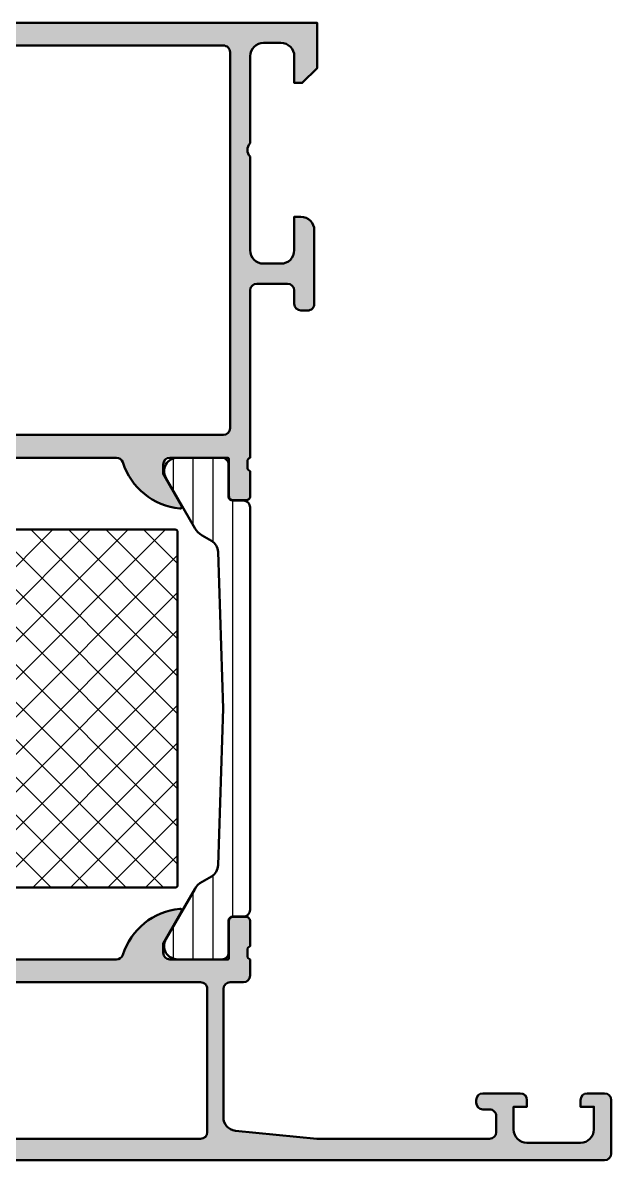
# Model space of a CAD drawing. Extents: x -30 to 58, y 0 to 85.
# Drawn here: x 14 to 58, y 0 to 85 of the extents above; entities that cross this region are included whole.
import ezdxf

# ---------------------------------------------------------------- set-up
doc = ezdxf.new("R2010")
doc.units = 0
for name, color, linetype, lineweight in [('0S-Alu contour', 7, 'Continuous', 50), ('0S-Alu hatch', 252, 'Continuous', 25), ('0S-Plastic contour', 254, 'Continuous', 50), ('0S-Plastic hatch', 253, 'Continuous', 25), ('0S-PT contour', 91, 'Continuous', 50), ('0S-PT hatch', 103, 'Continuous', 25)]:
    doc.layers.add(name, color=color, linetype=linetype, lineweight=lineweight)

# ---------------------------------------------------------------- blocks, each defined once
blk = doc.blocks.new('391350__AEB39050_976F_42F0_87FE_E9C13E730285_')
at = {"layer": '0S-Alu hatch'}
h = blk.add_hatch(color=256, dxfattribs=at)
edge = h.paths.add_edge_path()
edge.add_line((-30, 83.49999999999999), (-30, 80.5))
edge.add_line((-30, 80.5), (-28, 80.5))
edge.add_arc((-28.0000945204032, 81.0000945204032), 0.500094529335613, 270.0108291930736, 359.9891708069433)
edge.add_line((-27.5, 81.00000000000013), (-27.5, 81.5))
edge.add_line((-27.5, 81.5), (-28.5, 81.5))
edge.add_line((-28.5, 81.5), (-28.5, 82.5))
edge.add_ellipse((-27.50009450358978, 82.50009450358978), major_axis=(-0.9999055008761111, 0), ratio=1, start_angle=-90.00541516857959, end_angle=0.005415168572710627, ccw=False)
edge.add_line((-27.5, 83.49999999999999), (-23.5, 83.49999999999999))
edge.add_ellipse((-23.49988138399752, 82.50011861600247), major_axis=(-0.9998813910332309, 0), ratio=1, start_angle=179.9932029974838, end_angle=270.0067970025261, ccw=False)
edge.add_line((-22.5, 82.50000000000017), (-22.5, 81.5))
edge.add_line((-22.5, 81.5), (-23.5, 81.5))
edge.add_line((-23.5, 81.5), (-23.5, 81))
edge.add_arc((-22.9998852815288, 81.0001147184712), 0.5001147316285043, 180.0131427528586, 269.9868572472002)
edge.add_line((-23, 80.5), (-20.19998168945313, 80.5))
edge.add_arc((-20.19998168945313, 81), 0.5, 270, 450)
edge.add_line((-20.19998168945313, 81.5), (-20.5, 81.5))
edge.add_ellipse((-20.49988528152882, 82.00011471847117), major_axis=(-0.5001147316284899, 0), ratio=1, start_angle=0.013142752803219082, end_angle=89.9868572472015, ccw=False)
edge.add_line((-21, 81.99999999999997), (-21, 82.5))
edge.add_ellipse((-20.50015538079096, 82.50015538079094), major_axis=(-0.4998446433597338, 0), ratio=1, start_angle=-90.01781086143689, end_angle=0.01781086143569155, ccw=False)
edge.add_line((-20.5, 83), (-9.200042724609375, 83))
edge.add_ellipse((-9.199813218260537, 82.50022950634884), major_axis=(-0.4997705463485197, 0), ratio=1, start_angle=179.9736884341791, end_angle=270.0263115658138, ccw=False)
edge.add_line((-8.700042724609375, 82.49999999999991), (-8.700042724609375, 82))
edge.add_ellipse((-9.200063045444452, 82.00002032083508), major_axis=(-0.5000203212479964, 0), ratio=1, start_angle=90.00232850153668, end_angle=179.9976714983276, ccw=False)
edge.add_line((-9.200042724609375, 81.5), (-9.50006103515625, 81.5))
edge.add_arc((-9.50015544145019, 81.00015542620068), 0.4998445827146277, 89.9891784718262, 180.0178160688097)
edge.add_line((-10, 80.99999999999999), (-10, 76.49998474121094))
edge.add_arc((-9.500014158086302, 76.49997821236134), 0.4999858419563255, 179.9992518277727, 270.0016224431236)
edge.add_line((-9.5, 75.99999237060547), (-8.700042724609375, 75.99999237060547))
edge.add_arc((-8.70005922034916, 76.50000886665518), 0.5000164963218107, 270.0018902101767, 359.9972355189024)
edge.add_line((-8.200042724609366, 76.49998474121062), (-8.200042724609375, 78.5))
edge.add_ellipse((-7.700177706371722, 78.50013498176234), major_axis=(-0.499865036462648, 0), ratio=1, start_angle=-90.01547194707291, end_angle=0.015471947058188107, ccw=False)
edge.add_line((-7.700042724609375, 79), (-7.20001220703125, 79))
edge.add_arc((-7.200032527866312, 79.50002032083506), 0.5000203212479823, 270.002328501535, 359.9976714983276)
edge.add_line((-6.70001220703125, 79.4999999999988), (-6.70001220703125, 82.5))
edge.add_ellipse((-6.200147188793583, 82.50013498176233), major_axis=(-0.4998650364626622, 0), ratio=1, start_angle=-90.01547194706961, end_angle=0.015471947081721282, ccw=False)
edge.add_line((-6.200012207031264, 83), (-4.499996185302734, 83))
edge.add_ellipse((-4.499899843708083, 81.50009634159466), major_axis=(-1.499903661499443, 0), ratio=1, start_angle=179.9963197858452, end_angle=270.0036802142101, ccw=False)
edge.add_line((-2.999996185302734, 81.50000000000146), (-2.999996185302734, 55.49999237060546))
edge.add_ellipse((-3.50002286533305, 55.50001905063578), major_axis=(-0.5000266807421023, 0), ratio=1, start_angle=90.00305714313657, end_angle=179.9969428567592, ccw=False)
edge.add_line((-3.499996185302734, 54.99999237060547), (-7.700042724609375, 54.99999237060547))
edge.add_ellipse((-7.700000725123433, 55.50003437009142), major_axis=(-0.500042001249753, 0), ratio=1, start_angle=0.004812382311115471, end_angle=89.9951876176741, ccw=False)
edge.add_line((-8.200042724609375, 55.49999237060561), (-8.200042724609375, 57.49999237060547))
edge.add_arc((-8.700022196941802, 57.50001289827305), 0.4999794727538295, 359.9976476058527, 450.0023523940073)
edge.add_line((-8.700042724609375, 57.99999237060547), (-9.5, 57.99999237060546))
edge.add_arc((-9.500010320110533, 57.50000269071601), 0.4999896799959666, 89.99881737803526, 180.0011826222798)
edge.add_line((-9.999999999999991, 57.49999237060541), (-10, 53.70000457763672))
edge.add_arc((-9.500010320110547, 53.69999425752617), 0.4999896799959595, 179.9988173777201, 270.0011826219663)
edge.add_line((-9.5, 53.20000457763672), (-2.500171662191867, 53.20000457763672))
edge.add_ellipse((-2.500158778562219, 52.6999640548281), major_axis=(-0.5000405229745855, 0), ratio=1, start_angle=179.9993980356912, end_angle=270.0014762355646, ccw=False)
edge.add_line((-2.000118255615227, 52.69995880127277), (-2.000118255615234, 52.4999542236328))
edge.add_ellipse((-2.078954702158283, 52.2324336316397), major_axis=(-0.2788950563274294, 0), ratio=1, start_angle=178.8354106259004, end_angle=253.5801235805062, ccw=False)
edge.add_line((-1.800117255615241, 52.22676522364131), (-1.800117255615219, 51.77317122364133))
edge.add_ellipse((-2.078985351258419, 51.76751056416428), major_axis=(-0.2789255417371814, 0), ratio=1, start_angle=106.4245945553564, end_angle=181.162870072885, ccw=False)
edge.add_line((-2.000118255615234, 51.4999672236413), (-2.000118255615234, 49.61995622363282))
edge.add_arc((-1.700118255615208, 49.61995622363282), 0.3000000000000256, 180, 270.0000000000013)
edge.add_line((-1.700118255615201, 49.3199562236328), (-0.7201439365724412, 49.31995622363281))
edge.add_arc((-0.7201439365724412, 49.61995622363281), 0.3000000000000043, 270, 360)
edge.add_line((-0.4201439365724369, 49.61995622363281), (-0.420143936572444, 52.37995422363281))
edge.add_ellipse((-0.3001439365724468, 52.3799542236328), major_axis=(-0.1199999999999972, 0), ratio=1, start_angle=269.9999999999965, end_angle=360, ccw=False)
edge.add_line((-0.3001439365724394, 52.4999542236328), (3.999881744384772, 52.49995422363281))
edge.add_ellipse((3.999881744384778, 51.99995422363282), major_axis=(-0.4999999999999929, 0), ratio=1, start_angle=180, end_angle=270.0000000000006, ccw=False)
edge.add_line((4.499881744384772, 51.99995422363281), (4.499881744384765, 51.29995422363279))
edge.add_line((4.499881744384765, 51.29995422363279), (3.118386286762401, 48.90713390060525))
edge.add_arc((3.23800152903307, 48.83807400828111), 0.1381197846483035, 150.0000000000017, 275.6225775507981)
edge.add_arc((2.761658503210981, 53.6765630854803), 4.999999999999695, 275.6225775507939, 342.2520008957133)
edge.add_ellipse((7.999893954011442, 51.9999923706052), major_axis=(-0.5000000000002625, 0), ratio=1, start_angle=269.9999999999986, end_angle=342.25200089571257, ccw=False)
edge.add_line((7.999893954011454, 52.49999237060546), (21.00000381469731, 52.49999237060546))
edge.add_ellipse((21.0000038146973, 51.99999237060547), major_axis=(-0.4999999999999929, 0), ratio=1, start_angle=197.7484163560714, end_angle=269.9999999999992, ccw=False)
edge.add_arc((26.23822705587111, 53.67660123245328), 5.000000000000014, 197.74841635607, 264.3774224492062)
edge.add_arc((25.76188403004901, 48.83811215525376), 0.1381197846483031, 264.377422449199, 389.9999999999916)
edge.add_line((25.88149927231968, 48.90717204757789), (24.5000038146973, 51.29999237060546))
edge.add_line((24.5000038146973, 51.29999237060546), (24.5000038146973, 51.99999237060548))
edge.add_ellipse((25.00000381469729, 51.99999237060549), major_axis=(-0.4999999999999894, 0), ratio=1, start_angle=270.0000000000004, end_angle=360, ccw=False)
edge.add_line((25.00000381469729, 52.49999237060547), (29.3000294956545, 52.49999237060547))
edge.add_ellipse((29.3000294956545, 52.37999237060549), major_axis=(-0.1199999999999903, 0), ratio=1, start_angle=180, end_angle=270.0000000000017, ccw=False)
edge.add_line((29.42002949565449, 52.37999237060549), (29.42002949565451, 49.61999437060548))
edge.add_arc((29.72002949565452, 49.61999437060548), 0.3000000000000114, 180, 270.0000000000013)
edge.add_line((29.72002949565452, 49.31999437060547), (30.70000381469727, 49.31999437060547))
edge.add_arc((30.70000381469728, 49.61999437060548), 0.3000000000000114, 269.9999999999986, 360)
edge.add_line((31.00000381469729, 49.61999437060548), (31.00000381469729, 51.50000537061398))
edge.add_ellipse((31.07887091034046, 51.76754871113691), major_axis=(-0.2789255417371463, 0), ratio=1, start_angle=-1.1628700728879835, end_angle=73.57540544464331, ccw=False)
edge.add_line((30.8000028146973, 51.77320937061398), (30.80000281469729, 52.22680337061397))
edge.add_ellipse((31.07884026124037, 52.23247177861238), major_axis=(-0.2788950563274561, 0), ratio=1, start_angle=-73.5801235804999, end_angle=1.164589374103116, ccw=False)
edge.add_line((31.00000381469728, 52.4999923706055), (31.00000381469738, 64.99987199467776))
edge.add_ellipse((31.50009833510046, 64.99996651475324), major_axis=(-0.5000945293354304, 0), ratio=1, start_angle=-89.98917080692883, end_angle=0.010829155564124449, ccw=False)
edge.add_line((31.50000381469728, 65.50006103515625), (33.7999305725098, 65.50006103515625))
edge.add_ellipse((33.79990851353018, 65.00000845632081), major_axis=(-0.5000525793219842, 0), ratio=1, start_angle=180.0060244572297, end_angle=269.9974724929227, ccw=False)
edge.add_line((34.29996109008792, 65.0000610351564), (34.2999305725098, 64.00006103515625))
edge.add_arc((34.79997930828378, 64.00010977093025), 0.5000487381489312, 180.0055841639549, 269.9944158359949)
edge.add_line((34.79993057250981, 63.50006103515627), (35.29993057250978, 63.50006103515625))
edge.add_arc((35.29995363589208, 64.00003797177396), 0.4999769371496646, 269.9973570091549, 360.0026429908802)
edge.add_line((35.7999305725098, 64.00006103515658), (35.79993057250979, 69.5))
edge.add_arc((34.80019734323389, 69.50026675630434), 0.9997332648648605, 359.984711911533, 450.0117909248688)
edge.add_line((34.79999160766607, 70.5), (34.29999160766606, 70.5))
edge.add_line((34.29999160766606, 70.5), (34.29999160766604, 68))
edge.add_ellipse((33.29982933465529, 68.00016227301076), major_axis=(-1.000162286174887, 0), ratio=1, start_angle=90.00929605006661, end_angle=179.9907039499392, ccw=False)
edge.add_line((33.29999160766606, 67), (32.0000038146973, 67))
edge.add_ellipse((32.00016608770807, 68.00016227301077), major_axis=(-1.000162286174901, 0), ratio=1, start_angle=0.009296050060981997, end_angle=89.9907039499339, ccw=False)
edge.add_line((31.0000038146973, 68.0000000000001), (31.0000038146973, 75))
edge.add_ellipse((31.52503769689451, 75.5), major_axis=(-0.7250245357607382, 0), ratio=1, start_angle=-43.60097236989287, end_angle=43.60097236989287, ccw=False)
edge.add_line((31.0000038146973, 76), (31.0000038146973, 82.5))
edge.add_ellipse((31.99988519869482, 82.50011861600247), major_axis=(-0.9998813910332309, 0), ratio=1, start_angle=-90.00679700252658, end_angle=0.006797002516407247, ccw=False)
edge.add_line((32.00000381469731, 83.49999999999999), (33.29999160766607, 83.49999999999999))
edge.add_ellipse((33.30011022366855, 82.5001186160025), major_axis=(-0.9998813910332167, 0), ratio=1, start_angle=179.9932029974838, end_angle=270.0067970025263, ccw=False)
edge.add_line((34.29999160766604, 82.50000000000018), (34.29999160766604, 80.5))
edge.add_line((34.29999160766604, 80.5), (34.90002822875982, 80.5))
edge.add_line((34.90002822875982, 80.5), (36.00000381469731, 81.60009765624999))
edge.add_line((36.00000381469731, 81.60009765624999), (36.00006484985355, 85))
edge.add_line((36.00006484985355, 85), (-28.5, 85))
edge.add_arc((-28.50008419146859, 83.50008419146857), 1.499915810894279, 89.99678394227956, 180.0032160576674)
edge = h.paths.add_edge_path()
edge.add_line((-0.9000205993652272, 83.29995727539062), (29.00003433227542, 83.29995727539062))
edge.add_ellipse((29.00016931403774, 82.80009225715295), major_axis=(-0.4998650364626666, 0), ratio=1, start_angle=179.9845280529183, end_angle=270.01547194706916, ccw=False)
edge.add_line((29.50003433227541, 82.79995727539062), (29.50003433227542, 54.70006561279346))
edge.add_ellipse((28.99998077812789, 54.70011916975257), major_axis=(-0.5000535570155664, 0), ratio=1, start_angle=89.99914283136297, end_angle=179.9938634818548, ccw=False)
edge.add_line((28.99997329711918, 54.20006561279296), (-0.9000205993652272, 54.20006561279296))
edge.add_ellipse((-0.8999058808940318, 54.70018033126416), major_axis=(-0.5001147316285112, 0), ratio=1, start_angle=0.013142752803219082, end_angle=89.98685724720008, ccw=False)
edge.add_line((-1.400020599365234, 54.70006561279297), (-1.400020599365227, 82.79995727539072))
edge.add_ellipse((-0.9001555811275564, 82.80009225715295), major_axis=(-0.4998650364626667, 0), ratio=1, start_angle=-90.01547194707081, end_angle=0.015471947058188107, ccw=False)
at = {"layer": '0S-Alu contour', "color": 7}
for points in [[(34.29999160766604, 82.50000000000018), (34.29999160766604, 80.5), (34.90002822875982, 80.5), (36.00000381469731, 81.60009765624999), (36.00006484985355, 85), (-28.5, 85)], [(-30, 83.49999999999999), (-30, 80.5), (-28, 80.5)], [(-27.5, 83.49999999999999), (-23.5, 83.49999999999999)], [(32.00000381469731, 83.49999999999999), (33.29999160766607, 83.49999999999999)], [(-27.5, 81.00000000000013), (-27.5, 81.5), (-28.5, 81.5), (-28.5, 82.5)], [(-22.5, 82.50000000000017), (-22.5, 81.5), (-23.5, 81.5), (-23.5, 81)], [(-21, 81.99999999999997), (-21, 82.5)], [(-20.5, 83), (-9.200042724609375, 83)], [(-8.700042724609375, 82.49999999999991), (-8.700042724609375, 82)], [(-6.70001220703125, 79.4999999999988), (-6.70001220703125, 82.5)], [(-6.200012207031264, 83), (-4.499996185302734, 83)], [(-1.400020599365234, 54.70006561279297), (-1.400020599365227, 82.79995727539072)], [(-0.9000205993652272, 83.29995727539062), (29.00003433227542, 83.29995727539062)], [(29.50003433227541, 82.79995727539062), (29.50003433227542, 54.70006561279346)], [(31.0000038146973, 76), (31.0000038146973, 82.5)], [(-20.19998168945313, 81.5), (-20.5, 81.5)], [(-10, 80.99999999999999), (-10, 76.49998474121094)], [(-9.200042724609375, 81.5), (-9.50006103515625, 81.5)], [(-2.999996185302734, 81.50000000000146), (-2.999996185302734, 55.49999237060546)], [(-23, 80.5), (-20.19998168945313, 80.5)], [(-8.200042724609366, 76.49998474121062), (-8.200042724609375, 78.5)], [(-7.700042724609375, 79), (-7.20001220703125, 79)], [(-9.5, 75.99999237060547), (-8.700042724609375, 75.99999237060547)], [(31.0000038146973, 68.0000000000001), (31.0000038146973, 75)], [(34.79999160766607, 70.5), (34.29999160766606, 70.5), (34.29999160766604, 68)], [(35.7999305725098, 64.00006103515658), (35.79993057250979, 69.5)], [(33.29999160766606, 67), (32.0000038146973, 67)], [(31.50000381469728, 65.50006103515625), (33.7999305725098, 65.50006103515625)], [(31.00000381469728, 52.4999923706055), (31.00000381469738, 64.99987199467776)], [(34.29996109008792, 65.0000610351564), (34.2999305725098, 64.00006103515625)], [(34.79993057250981, 63.50006103515627), (35.29993057250978, 63.50006103515625)], [(-8.700042724609375, 57.99999237060547), (-9.5, 57.99999237060546)], [(-9.999999999999991, 57.49999237060541), (-10, 53.70000457763672)], [(-8.200042724609375, 55.49999237060561), (-8.200042724609375, 57.49999237060547)], [(-3.499996185302734, 54.99999237060547), (-7.700042724609375, 54.99999237060547)], [(28.99997329711918, 54.20006561279296), (-0.9000205993652274, 54.20006561279296)], [(-9.5, 53.20000457763672), (-2.500171662191867, 53.20000457763672)], [(-2.000118255615227, 52.69995880127277), (-2.000118255615234, 52.4999542236328)], [(-1.800117255615241, 52.22676522364131), (-1.800117255615219, 51.77317122364133)], [(-0.4201439365724369, 49.61995622363281), (-0.420143936572444, 52.37995422363281)], [(-0.3001439365724394, 52.4999542236328), (3.999881744384772, 52.49995422363281)], [(4.499881744384772, 51.99995422363281), (4.499881744384765, 51.29995422363279), (3.118386286762401, 48.90713390060525)], [(7.999893954011454, 52.49999237060546), (21.00000381469731, 52.49999237060546)], [(25.88149927231968, 48.90717204757789), (24.5000038146973, 51.29999237060546), (24.5000038146973, 51.99999237060548)], [(25.00000381469729, 52.49999237060547), (29.3000294956545, 52.49999237060547)], [(29.42002949565449, 52.37999237060549), (29.42002949565451, 49.61999437060548)], [(30.8000028146973, 51.77320937061398), (30.80000281469729, 52.22680337061397)], [(-2.000118255615234, 51.4999672236413), (-2.000118255615234, 49.61995622363282)], [(31.00000381469729, 49.61999437060548), (31.00000381469729, 51.50000537061398)], [(-1.700118255615201, 49.3199562236328), (-0.7201439365724412, 49.31995622363281)], [(29.72002949565452, 49.31999437060547), (30.70000381469727, 49.31999437060547)]]:
    blk.add_lwpolyline(points, dxfattribs=at)
for centre, radius, start, end in [((-28.50008419146859, 83.50008419146857), 1.499915810894279, 89.99678394227956, 180.0032160576674), ((-28.0000945204032, 81.0000945204032), 0.500094529335613, 270.0108291930736, 359.9891708069433), ((-22.9998852815288, 81.0001147184712), 0.5001147316285043, 180.0131427528586, 269.9868572472002), ((-20.19998168945313, 81), 0.5, 270, 90), ((-9.50015544145019, 81.00015542620068), 0.4998445827146277, 89.9891784718262, 180.0178160688097), ((-7.200032527866312, 79.50002032083506), 0.5000203212479823, 270.002328501535, 359.9976714983276), ((-9.500014158086302, 76.49997821236134), 0.4999858419563255, 179.9992518277727, 270.0016224431236), ((-8.70005922034916, 76.50000886665518), 0.5000164963218107, 270.0018902101767, 359.9972355189024), ((34.80019734323389, 69.50026675630434), 0.9997332648648605, 359.984711911533, 90.0117909248688), ((34.79997930828378, 64.00010977093025), 0.5000487381489312, 180.0055841639549, 269.9944158359949), ((35.29995363589208, 64.00003797177396), 0.4999769371496646, 269.9973570091549, 0.002642990880182), ((-9.500010320110533, 57.50000269071601), 0.4999896799959666, 89.99881737803526, 180.0011826222798), ((-8.700022196941802, 57.50001289827305), 0.4999794727538295, 359.9976476058527, 90.00235239400735), ((-9.500010320110547, 53.69999425752617), 0.4999896799959595, 179.9988173777201, 270.0011826219663), ((2.761658503210981, 53.6765630854803), 4.999999999999695, 275.6225775507939, 342.2520008957133), ((26.23822705587111, 53.67660123245328), 5.000000000000014, 197.74841635607, 264.3774224492062), ((-1.700118255615208, 49.61995622363282), 0.3000000000000256, 180, 270.0000000000013), ((-0.7201439365724412, 49.61995622363281), 0.3000000000000043, 270, 0), ((29.72002949565452, 49.61999437060548), 0.3000000000000114, 180, 270.0000000000013), ((30.70000381469728, 49.61999437060548), 0.3000000000000114, 269.9999999999986, 0), ((3.23800152903307, 48.83807400828111), 0.1381197846483035, 150.0000000000017, 275.6225775507981), ((25.76188403004901, 48.83811215525376), 0.1381197846483031, 264.377422449199, 29.99999999999166)]:
    blk.add_arc(centre, radius, start, end, dxfattribs=at)
at = {"layer": '0S-Alu contour', "color": 7, "extrusion": (0, 0, -1)}
for centre, radius, start, end in [((27.50009450358978, 82.50009450358978), 0.9999055008761111, 359.9945848314273, 90.00541516857969), ((23.49988138399752, 82.50011861600247), 0.9998813910332311, 89.9932029974739, 180.0067970025163), ((-31.99988519869482, 82.50011861600247), 0.9998813910332311, 359.9932029974836, 90.0067970025267), ((-33.30011022366855, 82.5001186160025), 0.9998813910332168, 89.9932029974737, 180.0067970025163), ((20.50015538079096, 82.50015538079094), 0.4998446433597338, 359.9821891385643, 90.01781086143689), ((9.199813218260537, 82.50022950634884), 0.4997705463485197, 89.97368843418624, 180.026311565821), ((6.200147188793583, 82.50013498176233), 0.4998650364626622, 359.9845280529183, 90.01547194706968), ((4.499899843708083, 81.50009634159466), 1.499903661499443, 89.99631978578991, 180.0036802141548), ((0.9001555811275564, 82.80009225715295), 0.4998650364626667, 359.9845280529418, 90.01547194707081), ((-29.00016931403774, 82.80009225715295), 0.4998650364626667, 89.98452805293083, 180.0154719470817), ((20.49988528152882, 82.00011471847117), 0.5001147316284899, 270.0131427527986, 359.9868572471968), ((9.200063045444452, 82.00002032083508), 0.5000203212479964, 180.0023285016724, 269.9976714984633), ((7.700177706371722, 78.50013498176234), 0.499865036462648, 359.9845280529418, 90.01547194707294), ((-31.52503769689451, 75.5), 0.7250245357607382, 316.3990276301071, 43.60097236989289), ((-32.00016608770807, 68.00016227301077), 1.000162286174901, 270.0092960500661, 359.990703949939), ((-33.29982933465529, 68.00016227301076), 1.000162286174887, 180.0092960500609, 269.9907039499334), ((-31.50009833510046, 64.99996651475324), 0.5000945293354304, 359.9891708444359, 89.98917080692891), ((-33.79990851353018, 65.00000845632081), 0.5000525793219842, 90.00252750707728, 179.9939755427703), ((7.700000725123433, 55.50003437009142), 0.500042001249753, 270.0048123823259, 359.9951876176889), ((3.50002286533305, 55.50001905063578), 0.5000266807421023, 180.0030571432409, 269.9969428568634), ((0.8999058808940318, 54.70018033126416), 0.5001147316285112, 270.0131427527999, 359.9868572471968), ((-28.99998077812789, 54.70011916975257), 0.5000535570155664, 180.0061365181453, 270.000857168637), ((2.500158778562219, 52.6999640548281), 0.5000405229745855, 89.9985237644354, 180.0006019643089), ((2.078954702158283, 52.2324336316397), 0.2788950563274294, 106.4198764194938, 181.1645893740997), ((0.3001439365724468, 52.3799542236328), 0.1199999999999972, 0, 90.00000000000351), ((-3.999881744384778, 51.99995422363282), 0.4999999999999929, 89.99999999999939, 180), ((-7.999893954011442, 51.9999923706052), 0.5000000000002625, 17.74799910428745, 90.00000000000142), ((-21.0000038146973, 51.99999237060547), 0.4999999999999929, 90.00000000000081, 162.2515836439286), ((-25.00000381469729, 51.99999237060549), 0.4999999999999894, 0, 89.99999999999959), ((-29.3000294956545, 52.37999237060549), 0.1199999999999903, 89.99999999999831, 180), ((-31.07884026124037, 52.23247177861238), 0.2788950563274561, 358.8354106258969, 73.58012358049987), ((2.078985351258419, 51.76751056416428), 0.2789255417371815, 178.837129927115, 253.5754054446436), ((-31.07887091034046, 51.76754871113691), 0.2789255417371463, 286.4245945553567, 1.162870072888105)]:
    blk.add_arc(centre, radius, start, end, dxfattribs=at)
blk = doc.blocks.new('345340__F8FBBD0E_CE61_4F8D_8D8F_3A929D854685_')
at = {"layer": '0S-Alu hatch'}
h = blk.add_hatch(color=256, dxfattribs=at)
edge = h.paths.add_edge_path()
edge.add_arc((48.4, 4.299999999999982), 0.5, 180, 270)
edge.add_line((48.4, 3.799999999999982), (48.9, 3.799999999999982))
edge.add_ellipse((48.90000000000001, 3.299999999999988), major_axis=(-0.4999999999999947, 0), ratio=1, start_angle=180, end_angle=270.0000000000008, ccw=False)
edge.add_line((49.40000000000001, 3.299999999999982), (49.39999999999997, 2.099999999999981))
edge.add_ellipse((48.89999999999997, 2.099999999999974), major_axis=(-0.5, 0), ratio=1, start_angle=90, end_angle=180, ccw=False)
edge.add_line((48.89999999999997, 1.599999999999978), (35.9983668848607, 1.599999999999979))
edge.add_line((35.9983668848607, 1.599999999999979), (29.90086726378649, 2.209750724796321))
edge.add_ellipse((30.00036986780804, 3.204788067252857), major_axis=(-1.000000040545016, 0), ratio=1, start_angle=1.5080649291121517e-05, end_angle=84.2894712981921, ccw=False)
edge.add_line((29.00036982726306, 3.204787804045858), (29.00036982726305, 12.79998738861467))
edge.add_ellipse((29.5004196810018, 12.79987268502242), major_axis=(-0.50004986689435, 0), ratio=1, start_angle=270.0131427528005, end_angle=359.9868572472245, ccw=False)
edge.add_line((29.50030497740955, 13.29992253876117), (30.50000000000001, 13.29992253876117))
edge.add_arc((30.50000000000001, 13.79992253876117), 0.5, 270, 360)
edge.add_line((31.00000000000001, 13.79992253876117), (31, 15))
edge.add_ellipse((31.07883644654304, 15.26752059199312), major_axis=(-0.2788950563274341, 0), ratio=1, start_angle=-1.16458937409692, end_angle=73.5801235805094, ccw=False)
edge.add_line((30.79999899999999, 15.27318899999149), (30.799999, 15.72678299999148))
edge.add_ellipse((31.07886709564316, 15.73244365946855), major_axis=(-0.2789255417371436, 0), ratio=1, start_angle=-73.57540544464632, end_angle=1.1628700728883814, ccw=False)
edge.add_line((31, 15.99998699999148), (31, 17.879998))
edge.add_arc((30.69999999999999, 17.879998), 0.3000000000000078, 0, 90)
edge.add_line((30.69999999999999, 18.17999800000001), (29.72002568095721, 18.179998))
edge.add_arc((29.72002568095721, 17.879998), 0.3000000000000007, 90, 180)
edge.add_line((29.42002568095722, 17.879998), (29.42002568095722, 15.11999999999999))
edge.add_ellipse((29.30002568095722, 15.11999999999999), major_axis=(-0.1199999999999903, 0), ratio=1, start_angle=89.99999999999488, end_angle=180, ccw=False)
edge.add_line((29.30002568095721, 15), (25.00000000000002, 15))
edge.add_ellipse((25.00000000000002, 15.5), major_axis=(-0.5000000000000018, 0), ratio=1, start_angle=0, end_angle=89.9999999999996, ccw=False)
edge.add_line((24.50000000000001, 15.5), (24.49999999999999, 16.2))
edge.add_line((24.49999999999999, 16.2), (25.88149545762237, 18.59282032302755))
edge.add_arc((25.76188021535172, 18.6618802153517), 0.1381197846482894, 330.0000000000001, 455.6225775507986)
edge.add_arc((26.23822324117385, 13.82339113815207), 5.000000000000113, 95.62257755079395, 162.2515836439303)
edge.add_ellipse((21.00000000000005, 15.49999999999988), major_axis=(-0.4999999999998832, 0), ratio=1, start_angle=89.99999999999511, end_angle=162.2515836439259, ccw=False)
edge.add_line((21.00000000000001, 15), (7.999999999999992, 15))
edge.add_ellipse((8.000000000000023, 15.49999999999983), major_axis=(-0.4999999999998384, 0), ratio=1, start_angle=17.748416356065775, end_angle=89.99999999999648, ccw=False)
edge.add_arc((2.761776758826194, 13.82339113815201), 5.000000000000189, 17.74841635607066, 84.37742244920682)
edge.add_arc((3.23811978464829, 18.66188021535171), 0.138119784648294, 84.37742244920994, 209.9999999999989)
edge.add_line((3.11850454237763, 18.59282032302757), (4.500000000000007, 16.19999999999999))
edge.add_line((4.500000000000007, 16.19999999999999), (4.5, 15.5))
edge.add_ellipse((3.999999999999994, 15.5), major_axis=(-0.5000000000000054, 0), ratio=1, start_angle=89.99999999999898, end_angle=180, ccw=False)
edge.add_line((3.999999999999985, 15), (-0.3000256809571908, 15))
edge.add_ellipse((-0.3000256809571875, 15.12000000000001), major_axis=(-0.1200000000000081, 0), ratio=1, start_angle=0, end_angle=89.99999999999852, ccw=False)
edge.add_line((-0.4200256809571954, 15.12000000000001), (-0.4200256809572025, 17.879998))
edge.add_arc((-0.7200256809572068, 17.879998), 0.3000000000000043, 0, 90)
edge.add_line((-0.7200256809572068, 18.179998), (-1.699999999999988, 18.179998))
edge.add_arc((-1.699999999999988, 17.87999800000001), 0.2999999999999936, 90, 180)
edge.add_line((-1.999999999999982, 17.87999800000001), (-1.999999999999985, 15.99998699999149))
edge.add_ellipse((-2.078867095643156, 15.73244365946856), major_axis=(-0.2789255417371449, 0), ratio=1, start_angle=178.8371299271117, end_angle=253.5754054446443, ccw=False)
edge.add_line((-1.799998999999992, 15.72678299999149), (-1.799998999999978, 15.2731889999915))
edge.add_ellipse((-2.078836446543044, 15.26752059199314), major_axis=(-0.2788950563274528, 0), ratio=1, start_angle=106.4198764194914, end_angle=181.1645893740957, ccw=False)
edge.add_line((-2, 15), (-2.299680908210589, 15))
edge.add_arc((-2.299680908210589, 14.5), 0.5000000000000036, 90, 180)
edge.add_line((-2.799680908210593, 14.5), (-2.799680908210589, 13.79992253876117))
edge.add_arc((-2.299566189739373, 13.80003725723238), 0.5001147316285254, 180.0131427528032, 269.9868572472019)
edge.add_line((-2.299680908210554, 13.29992253876116), (-1.499693115241839, 13.29992253876117))
edge.add_ellipse((-1.499443254268493, 12.80017239973451), major_axis=(-0.4997502014883695, 0), ratio=1, start_angle=179.9713537287259, end_angle=270.02864627126024, ccw=False)
edge.add_line((-0.9996931152418397, 12.79992253876115), (-0.9996931152418326, 7.400020671848326))
edge.add_ellipse((-1.499713436076881, 7.400040992683373), major_axis=(-0.500020321247968, 0), ratio=1, start_angle=90.00232850153418, end_angle=179.9976714983276, ccw=False)
edge.add_line((-1.499693115241825, 6.900020671848325), (-2.299680908210575, 6.900020671848324))
edge.add_arc((-2.29956618973938, 6.39990595337711), 0.5001147316285218, 90.0131427527998, 179.9868572471968)
edge.add_line((-2.799680908210593, 6.400020671848336), (-2.799680908210568, 5.999996257785826))
edge.add_arc((-2.299566189739373, 6.000110976257019), 0.5001147316285043, 180.0131427528032, 269.9868572471977)
edge.add_line((-2.299680908210589, 5.499996257785824), (8.00027636718005, 5.499996257785824))
edge.add_ellipse((8.000276199942052, 4.999996090547825), major_axis=(-0.5000001672380266, 0), ratio=1, start_angle=180.0000191671709, end_angle=269.9999808359436, ccw=False)
edge.add_line((8.50027636718005, 4.999996257813001), (8.500276367180042, 1.4999999532738))
edge.add_line((8.500276367180042, 1.4999999532738), (7.500276367180042, 1.4999999532738))
edge.add_arc((7.500391085671957, 0.999885234768207), 0.5001147316629067, 90.0131427551726, 179.9868504146385)
edge.add_line((7.000276367180042, 1.000000012878439), (7.000276367180042, 0.5000000128784449))
edge.add_arc((7.500391118378033, 0.50011473346203), 0.5001147643557833, 180.0131429938963, 269.9798609896767)
edge.add_line((7.500215332023778, -1e-15), (57.5, 1e-16))
edge.add_arc((57.5, 0.5000000000000002), 0.5000000000000001, 270, 360)
edge.add_line((58, 0.5000000000000002), (58, 4.5))
edge.add_arc((57.5, 4.5), 0.5, 0, 90)
edge.add_line((57.5, 5), (56.19999999999999, 5))
edge.add_arc((56.19999999999999, 4.5), 0.5, 90, 180)
edge.add_line((55.69999999999999, 4.5), (55.69999999999999, 4))
edge.add_line((55.69999999999999, 4), (56.69999999999999, 4))
edge.add_line((56.69999999999999, 4), (56.69999999999996, 2.299999999999997))
edge.add_ellipse((55.69999999999996, 2.3), major_axis=(-1, 0), ratio=1, start_angle=90, end_angle=180, ccw=False)
edge.add_line((55.69999999999996, 1.299999999999997), (51.69999999999999, 1.299999999999982))
edge.add_ellipse((51.69999999999999, 2.299999999999983), major_axis=(-1.000000000000001, 0), ratio=1, start_angle=0, end_angle=90, ccw=False)
edge.add_line((50.69999999999999, 2.299999999999982), (50.69999999999999, 4))
edge.add_line((50.69999999999999, 4), (51.69999999999999, 4))
edge.add_line((51.69999999999999, 4), (51.69999999999999, 4.499999999999984))
edge.add_arc((51.19999999999999, 4.5), 0.5, 0, 90)
edge.add_line((51.19999999999999, 5), (48.4, 4.999999999999999))
edge.add_arc((48.4, 4.499999999999998), 0.5000000000000009, 90, 180)
edge.add_line((47.9, 4.499999999999998), (47.9, 4.299999999999982))
edge = h.paths.add_edge_path()
edge.add_line((0.7003190917894245, 13.29992253876116), (27.30035380553454, 13.29992253876116))
edge.add_ellipse((27.30048878729687, 12.80005752052349), major_axis=(-0.4998650364626666, 0), ratio=1, start_angle=179.9845280529183, end_angle=270.0154719470708, ccw=False)
edge.add_line((27.80035380553454, 12.79992253876116), (27.80035380553453, 2.099975658420646))
edge.add_ellipse((27.30025928519608, 2.100070059527233), major_axis=(-0.5000945292483385, 0), ratio=1, start_angle=90.0108291856589, end_angle=179.9891844747251, ccw=False)
edge.add_line((27.30035380553454, 1.5999755392113), (10.40030078124254, 1.599975539211298))
edge.add_ellipse((10.400395301581, 2.100070059527241), major_axis=(-0.5000945292483491, 0), ratio=1, start_angle=0.010815525275006621, end_angle=89.98917081434081, ccw=False)
edge.add_line((9.900300781242542, 2.0999756584206), (9.900300781242535, 5.400020670741935))
edge.add_arc((8.40030085426848, 5.400020744874272), 1.499999926974057, 2.8316468405e-06, 90.00000278938575)
edge.add_line((8.400300781242535, 6.900020671848324), (0.7003190917894316, 6.900020671848329))
edge.add_ellipse((0.7001505502649508, 7.399791119466812), major_axis=(-0.4997704760377753, 0), ratio=1, start_angle=-0.02631684688930136, end_angle=90.0193223062816, ccw=False)
edge.add_line((0.2003801269456744, 7.400020671848324), (0.2003801269456733, 12.79992253876121))
edge.add_ellipse((0.7001505502649508, 12.80015209114268), major_axis=(-0.4997704760377764, 0), ratio=1, start_angle=-90.01932230628069, end_angle=0.02631684688930136, ccw=False)
at = {"layer": '0S-Alu contour', "color": 7}
for points in [[(-1.999999999999982, 17.87999800000001), (-1.999999999999985, 15.99998699999149)], [(-0.7200256809572068, 18.179998), (-1.699999999999988, 18.179998)], [(-0.4200256809571954, 15.12000000000001), (-0.4200256809572025, 17.879998)], [(3.11850454237763, 18.59282032302757), (4.500000000000007, 16.19999999999999), (4.5, 15.5)], [(24.50000000000001, 15.5), (24.49999999999999, 16.2), (25.88149545762237, 18.59282032302755)], [(29.42002568095722, 17.879998), (29.42002568095722, 15.11999999999999)], [(30.69999999999999, 18.17999800000001), (29.72002568095721, 18.179998)], [(31, 15.99998699999148), (31, 17.879998)], [(-1.799998999999992, 15.72678299999149), (-1.799998999999978, 15.2731889999915)], [(30.79999899999999, 15.27318899999149), (30.799999, 15.72678299999148)], [(-2.799680908210593, 14.5), (-2.799680908210589, 13.79992253876117)], [(-2, 15), (-2.299680908210589, 15)], [(3.999999999999985, 15), (-0.3000256809571908, 15)], [(21.00000000000001, 15), (7.999999999999992, 15)], [(29.30002568095721, 15), (25.00000000000002, 15)], [(31.00000000000001, 13.79992253876117), (31, 15)], [(-2.299680908210554, 13.29992253876116), (-1.499693115241839, 13.29992253876117)], [(-0.9996931152418397, 12.79992253876115), (-0.9996931152418326, 7.400020671848326)], [(0.2003801269456744, 7.400020671848324), (0.2003801269456733, 12.79992253876121)], [(0.7003190917894245, 13.29992253876116), (27.30035380553454, 13.29992253876116)], [(27.80035380553454, 12.79992253876116), (27.80035380553453, 2.099975658420645)], [(29.00036982726306, 3.204787804045858), (29.00036982726305, 12.79998738861467)], [(29.50030497740955, 13.29992253876117), (30.50000000000001, 13.29992253876117)], [(-1.499693115241825, 6.900020671848325), (-2.299680908210575, 6.900020671848324)], [(8.400300781242535, 6.900020671848324), (0.7003190917894315, 6.900020671848329)], [(-2.799680908210593, 6.400020671848336), (-2.799680908210568, 5.999996257785826)], [(-2.299680908210589, 5.499996257785824), (8.00027636718005, 5.499996257785824)], [(9.900300781242542, 2.0999756584206), (9.900300781242535, 5.400020670741935)], [(8.50027636718005, 4.999996257813001), (8.500276367180042, 1.4999999532738), (7.500276367180042, 1.4999999532738)], [(47.9, 4.499999999999998), (47.9, 4.299999999999982)], [(51.19999999999999, 5), (48.4, 4.999999999999999)], [(50.69999999999999, 2.299999999999982), (50.69999999999999, 4), (51.69999999999999, 4), (51.69999999999999, 4.499999999999984)], [(55.69999999999999, 4.5), (55.69999999999999, 4), (56.69999999999999, 4), (56.69999999999996, 2.299999999999997)], [(57.5, 5), (56.19999999999999, 5)], [(58, 0.5000000000000002), (58, 4.5)], [(48.4, 3.799999999999982), (48.9, 3.799999999999982)], [(49.40000000000001, 3.299999999999982), (49.39999999999997, 2.099999999999981)], [(48.89999999999997, 1.599999999999978), (35.9983668848607, 1.599999999999979), (29.90086726378649, 2.209750724796321)], [(7.000276367180042, 1.000000012878439), (7.000276367180042, 0.5000000128784449)], [(27.30035380553454, 1.5999755392113), (10.40030078124254, 1.599975539211298)], [(55.69999999999996, 1.299999999999997), (51.69999999999999, 1.299999999999982)], [(7.500215332023778, -1e-15), (57.5, 1e-16)]]:
    blk.add_lwpolyline(points, dxfattribs=at)
for centre, radius, start, end in [((3.23811978464829, 18.66188021535171), 0.138119784648294, 84.37742244920994, 209.9999999999989), ((2.761776758826194, 13.82339113815201), 5.000000000000189, 17.74841635607066, 84.37742244920682), ((26.23822324117385, 13.82339113815207), 5.000000000000113, 95.62257755079395, 162.2515836439303), ((25.76188021535172, 18.6618802153517), 0.1381197846482894, 330.0000000000001, 95.62257755079864), ((-1.699999999999988, 17.87999800000001), 0.2999999999999936, 90, 180), ((-0.7200256809572068, 17.879998), 0.3000000000000043, 0, 90), ((29.72002568095721, 17.879998), 0.3000000000000007, 90, 180), ((30.69999999999999, 17.879998), 0.3000000000000078, 0, 90), ((-2.299680908210589, 14.5), 0.5000000000000036, 90, 180), ((-2.299566189739373, 13.80003725723238), 0.5001147316285254, 180.0131427528032, 269.9868572472019), ((30.50000000000001, 13.79992253876117), 0.5, 270, 0), ((-2.29956618973938, 6.39990595337711), 0.5001147316285218, 90.0131427527998, 179.9868572471968), ((8.40030085426848, 5.400020744874272), 1.499999926974057, 2.8316468405e-06, 90.00000278938575), ((-2.299566189739373, 6.000110976257019), 0.5001147316285043, 180.0131427528032, 269.9868572471977), ((48.4, 4.499999999999998), 0.5000000000000009, 90, 180), ((48.4, 4.299999999999982), 0.5, 180, 270), ((51.19999999999999, 4.5), 0.5, 0, 90), ((56.19999999999999, 4.5), 0.5, 90, 180), ((57.5, 4.5), 0.5, 0, 90), ((7.500391085671957, 0.999885234768207), 0.5001147316629067, 90.0131427551726, 179.9868504146385), ((7.500391118378033, 0.50011473346203), 0.5001147643557833, 180.0131429938963, 269.9798609896767), ((57.5, 0.5000000000000002), 0.5000000000000001, 270, 0)]:
    blk.add_arc(centre, radius, start, end, dxfattribs=at)
at = {"layer": '0S-Alu contour', "color": 7, "extrusion": (0, 0, -1)}
for centre, radius, start, end in [((2.078867095643156, 15.73244365946856), 0.2789255417371449, 106.4245945553557, 181.1628700728884), ((-3.999999999999994, 15.5), 0.5000000000000054, 180, 270.000000000001), ((-8.000000000000023, 15.49999999999983), 0.4999999999998384, 270.0000000000035, 342.2515836439342), ((-21.00000000000005, 15.49999999999988), 0.4999999999998832, 197.7484163560741, 270.0000000000049), ((-25.00000000000002, 15.5), 0.5000000000000018, 270.0000000000004, 0), ((-31.07886709564316, 15.73244365946855), 0.2789255417371436, 358.8371299271116, 73.57540544464624), ((2.078836446543044, 15.26752059199314), 0.2788950563274528, 178.8354106259043, 253.5801235805086), ((0.3000256809571875, 15.12000000000001), 0.1200000000000081, 270.0000000000016, 0), ((-29.30002568095722, 15.11999999999999), 0.1199999999999903, 180, 270.0000000000051), ((-31.07883644654304, 15.26752059199312), 0.2788950563274341, 286.4198764194906, 1.164589374096924), ((1.499443254268493, 12.80017239973451), 0.4997502014883695, 89.97135372873974, 180.0286462712742), ((-0.7001505502649508, 12.80015209114268), 0.4997704760377764, 359.9736831531107, 90.01932230628076), ((-27.30048878729687, 12.80005752052349), 0.4998650364626667, 89.98452805292918, 180.0154719470817), ((-29.5004196810018, 12.79987268502242), 0.50004986689435, 0.0131427527754762, 89.98685724719952), ((1.499713436076881, 7.400040992683373), 0.500020321247968, 180.0023285016724, 269.9976714984658), ((-0.7001505502649508, 7.399791119466812), 0.4997704760377754, 269.9806776937184, 0.0263168468893796), ((-8.000276199942052, 4.999996090547825), 0.5000001672380266, 90.00001916405645, 179.9999808328291), ((-48.90000000000001, 3.299999999999988), 0.4999999999999947, 89.9999999999992, 180), ((-30.00036986780804, 3.204788067252857), 1.000000040545016, 275.710528701808, 359.9999849193507), ((-10.400395301581, 2.100070059527241), 0.5000945292483491, 270.0108291856592, 359.989184474725), ((-27.30025928519608, 2.100070059527233), 0.5000945292483385, 180.010815525275, 269.9891708143411), ((-48.89999999999997, 2.099999999999974), 0.5, 180, 270), ((-51.69999999999999, 2.299999999999983), 1.000000000000001, 270, 0), ((-55.69999999999996, 2.3), 1, 180, 270)]:
    blk.add_arc(centre, radius, start, end, dxfattribs=at)
blk = doc.blocks.new('466910__21D10F0A_6007_4E92_8E26_396705064E1F_')
at = {"layer": '0S-PT hatch'}
h = blk.add_hatch(dxfattribs=at)
h.set_pattern_fill('ANSI37', color=256, scale=0.625, angle=90, style=0)
h.set_pattern_definition([(135, (0, 0), (-1.403165018917055, -1.403165018917055), []), (225, (0, 0), (1.403165018917055, -1.403165018917055), [])])
edge = h.paths.add_edge_path()
edge.add_line((25.40010993475332, 47.13000000000216), (9.600054967374412, 47.13000000000219))
edge.add_arc((9.600054967374405, 46.85000000000218), 0.2800000000000082, 89.99999999999856, 180)
edge.add_line((9.320054967374396, 46.85000000000218), (9.320054967374574, 46.65000000000221))
edge.add_ellipse((9.00005496737456, 46.65000000000221), major_axis=(-0.3200000000000145, 0), ratio=1, start_angle=0, end_angle=180, ccw=False)
edge.add_line((8.680054967374545, 46.65000000000221), (8.680054967374318, 46.8500000000023))
edge.add_arc((8.400054967374388, 46.85000000000225), 0.2799999999999301, 0, 90.00000000002181)
edge.add_line((8.400054967374281, 47.13000000000217), (2.768004159805542, 47.13000000000217))
edge.add_arc((2.768004159805784, 46.15000000000322), 0.9799999999989523, 90.00000000001413, 116.9864693083108)
edge.add_line((2.32329968990338, 47.02329143729479), (0.8553504974718251, 46.27577057588792))
edge.add_arc((1.300054967374599, 45.40247913859521), 0.9800000000001375, 116.9864693083, 180)
edge.add_line((0.3200549673744619, 45.40247913859521), (0.3200549673745243, 41.93994949366329))
edge.add_ellipse((-1.699945032625499, 41.93994949366326), major_axis=(-2.020000000000023, 0), ratio=1, start_angle=135.0000000000001, end_angle=180, ccw=False)
edge.add_line((-0.2715893346286509, 40.51159379566643), (-3.639356287595049, 37.14382684270004))
edge.add_arc((-3.299945032625515, 36.8044155877305), 0.479999999999992, 134.9999999999994, 180)
edge.add_line((-3.779945032625507, 36.8044155877305), (-3.779945032625448, 30.68075364641634))
edge.add_arc((-3.299945032625771, 30.68075364641656), 0.4799999999996772, 180, 207.0072193887225)
edge.add_line((-3.727600703037169, 30.46278431929766), (0.8656260766977293, 21.450876525637))
edge.add_arc((2.629705717146407, 22.35000000000223), 1.980000000000033, 207.0072193886941, 270.0000000000027)
edge.add_line((2.629705717146499, 20.37000000000219), (8.400054967374594, 20.37000000000217))
edge.add_arc((8.400054967374613, 20.65000000000205), 0.2799999999998768, 269.9999999999956, 360)
edge.add_line((8.680054967374492, 20.65000000000205), (8.680054967374545, 20.85000000000219))
edge.add_ellipse((9.00005496737456, 20.85000000000219), major_axis=(-0.3200000000000145, 0), ratio=1, start_angle=180, end_angle=360, ccw=False)
edge.add_line((9.320054967374574, 20.85000000000219), (9.320054967374574, 20.65000000000204))
edge.add_arc((9.600054967374476, 20.6500000000021), 0.2799999999999017, 180, 270.0000000000204)
edge.add_line((9.600054967374575, 20.37000000000219), (25.40010993475199, 20.37000000000216))
edge.add_arc((25.40010993475197, 20.55000000000211), 0.1799999999999535, 270.000000000009, 360)
edge.add_line((25.58010993475192, 20.55000000000211), (25.58010993475209, 46.95000000000329))
edge.add_arc((25.4001099347533, 46.95000000000336), 0.1799999999987918, 0, 89.99999999999548)
at = {"layer": '0S-PT contour', "color": 7}
for points in [[(2.32329968990338, 47.02329143729479), (0.8553504974718251, 46.27577057588792)], [(8.400054967374281, 47.13000000000217), (2.768004159805542, 47.13000000000217)], [(8.680054967374545, 46.65000000000221), (8.680054967374318, 46.8500000000023)], [(9.320054967374396, 46.85000000000218), (9.320054967374574, 46.65000000000221)], [(25.40010993475332, 47.13000000000216), (9.600054967374412, 47.13000000000219)], [(25.58010993475192, 20.55000000000211), (25.58010993475209, 46.95000000000329)], [(0.3200549673744619, 45.40247913859521), (0.3200549673745243, 41.93994949366329)], [(-0.2715893346286509, 40.51159379566643), (-3.639356287595049, 37.14382684270004)], [(-3.779945032625507, 36.8044155877305), (-3.779945032625448, 30.68075364641634)], [(-3.727600703037169, 30.46278431929766), (0.8656260766977297, 21.450876525637)], [(8.680054967374492, 20.65000000000205), (8.680054967374545, 20.85000000000219)], [(9.320054967374574, 20.85000000000219), (9.320054967374574, 20.65000000000204)], [(2.629705717146499, 20.37000000000219), (8.400054967374594, 20.37000000000217)], [(9.600054967374575, 20.37000000000219), (25.40010993475199, 20.37000000000216)]]:
    blk.add_lwpolyline(points, dxfattribs=at)
for centre, radius, start, end in [((2.768004159805784, 46.15000000000322), 0.9799999999989523, 90.00000000001413, 116.9864693083108), ((8.400054967374388, 46.85000000000225), 0.2799999999999301, 0, 90.00000000002181), ((9.600054967374405, 46.85000000000218), 0.2800000000000082, 89.99999999999856, 180), ((25.4001099347533, 46.95000000000336), 0.1799999999987918, 0, 89.99999999999548), ((1.300054967374599, 45.40247913859521), 0.9800000000001375, 116.9864693083, 180), ((-3.299945032625515, 36.8044155877305), 0.479999999999992, 134.9999999999994, 180), ((-3.299945032625771, 30.68075364641656), 0.4799999999996772, 180, 207.0072193887225), ((2.629705717146407, 22.35000000000223), 1.980000000000033, 207.0072193886941, 270.0000000000027), ((8.400054967374613, 20.65000000000205), 0.2799999999998768, 269.9999999999956, 0), ((9.600054967374476, 20.6500000000021), 0.2799999999999017, 180, 270.0000000000204), ((25.40010993475197, 20.55000000000211), 0.1799999999999535, 270.000000000009, 0)]:
    blk.add_arc(centre, radius, start, end, dxfattribs=at)
at = {"layer": '0S-PT contour', "color": 7, "extrusion": (0, 0, -1)}
for centre, radius, start, end in [((-9.00005496737456, 46.65000000000221), 0.3200000000000145, 180, 0), ((1.699945032625499, 41.93994949366326), 2.020000000000023, 180, 224.9999999999999), ((-9.00005496737456, 20.85000000000219), 0.3200000000000145, 0, 180)]:
    blk.add_arc(centre, radius, start, end, dxfattribs=at)
blk = doc.blocks.new('244381__10DFC03D_74C7_483E_8ACF_03E10CD5A9E5___E0973A44_03AC_4E3F_9A74_666989D0A27B_')
at = {"layer": '0S-Plastic hatch'}
h = blk.add_hatch(dxfattribs=at)
h.set_pattern_fill('ANSI31', color=256, scale=0.4680000000000001, angle=45, style=0)
h.set_pattern_definition([(90, (0, 0), (-1.4859, 0), [])])
edge = h.paths.add_edge_path()
edge.add_arc((27.60112643539448, 45.42446918023657), 1.000000000000291, 1.905297857159861, 60.00495389455195)
edge.add_line((28.1010515554359, 46.29053781166954), (27.41305046981586, 46.68767611322453))
edge.add_ellipse((28.16293814987746, 47.9867790603732), major_axis=(-1.499999999999505, 0), ratio=1, start_angle=29.99999659935122, end_angle=60.0049538945546, ccw=False)
edge.add_line((26.86389999968685, 47.23677913747463), (24.69693647116594, 50.99007058148169))
edge.add_ellipse((25.56296190462655, 51.49007053008084), major_axis=(-0.9999999999999001, 0), ratio=1, start_angle=-90.68054336164568, end_angle=29.999996599350823, ccw=False)
edge.add_line((25.57483934770642, 52.48999999076579), (28.89000203452281, 52.4899999907658))
edge.add_ellipse((28.89000467414798, 51.990004013327), major_axis=(-0.499995977445768, 0), ratio=1, start_angle=179.9996975194317, end_angle=270.00030248119685, ccw=False)
edge.add_line((29.39000065158678, 51.99000137370731), (29.38966602228049, 49.59000299076575))
edge.add_arc((29.68966602228049, 49.59000299076573), 0.29999999999999, 180, 269.9999999999932)
edge.add_line((29.68966602228045, 49.29000299076574), (30.49999735561369, 49.29000299076574))
edge.add_ellipse((30.50000003453723, 48.79000299078003), major_axis=(-0.4999999999928876, 0), ratio=1, start_angle=179.9996930176151, end_angle=270.0003069820258, ccw=False)
edge.add_line((31.00000003452294, 48.79000031185334), (30.99999735655308, 18.70999699076577))
edge.add_ellipse((30.50000003452277, 18.70999431185651), major_axis=(-0.4999973220374871, 0), ratio=1, start_angle=89.9996930179745, end_angle=180.000306982385, ccw=False)
edge.add_line((30.49999735561357, 18.2099969898262), (29.68966602228045, 18.20999698982632))
edge.add_arc((29.68966602228045, 17.90999698982625), 0.3000000000000718, 90.00000000000067, 180)
edge.add_line((29.38966602228038, 17.90999698982625), (29.39000065158655, 15.50999860689))
edge.add_ellipse((28.89000467414786, 15.50999596726501), major_axis=(-0.4999959774456542, 0), ratio=1, start_angle=89.99969751880349, end_angle=180.0003024817733, ccw=False)
edge.add_line((28.89000203452269, 15.00999998982632), (25.57483934770653, 15.00999998982632))
edge.add_ellipse((25.56296190462665, 16.00992945051124), major_axis=(-0.9999999999998729, 0), ratio=1, start_angle=-29.99999659935048, end_angle=90.68054336164698, ccw=False)
edge.add_line((24.69693647116605, 16.50992939911037), (26.86389999968708, 20.26322084311789))
edge.add_ellipse((28.16293814987675, 19.51322092021949), major_axis=(-1.4999999999986, 0), ratio=1, start_angle=299.9950461054337, end_angle=330.0000034006364, ccw=False)
edge.add_line((27.41305046981586, 20.81232386736752), (28.10105155543624, 21.20946216892258))
edge.add_arc((27.60112643539489, 22.07553080035509), 0.9999999999998749, 299.9950461054575, 358.0947021428514)
edge.add_line((28.60057358136874, 22.04228320789371), (28.9820155879462, 33.74999998982565))
edge.add_line((28.9820155879462, 33.74999998982565), (28.60057358136874, 45.45771677269818))
at = {"layer": '0S-Plastic contour', "color": 7}
for points in [[(25.57483934770642, 52.48999999076579), (28.89000203452281, 52.4899999907658)], [(29.39000065158678, 51.99000137370731), (29.38966602228049, 49.59000299076575)], [(26.86389999968685, 47.23677913747463), (24.69693647116594, 50.99007058148169)], [(29.68966602228045, 49.29000299076574), (30.49999735561369, 49.29000299076574)], [(31.00000003452294, 48.79000031185334), (30.99999735655308, 18.70999699076577)], [(28.1010515554359, 46.29053781166954), (27.41305046981586, 46.68767611322453)], [(28.60057358136874, 22.04228320789371), (28.9820155879462, 33.74999998982565), (28.60057358136874, 45.45771677269818)], [(27.41305046981586, 20.81232386736752), (28.10105155543624, 21.20946216892258)], [(24.69693647116605, 16.50992939911037), (26.86389999968708, 20.26322084311789)], [(29.38966602228038, 17.90999698982625), (29.39000065158655, 15.50999860689)], [(30.49999735561357, 18.2099969898262), (29.68966602228045, 18.20999698982632)], [(28.89000203452269, 15.00999998982632), (25.57483934770653, 15.00999998982632)]]:
    blk.add_lwpolyline(points, dxfattribs=at)
at = {"layer": '0S-Plastic contour', "color": 7, "extrusion": (0, 0, -1)}
for centre, radius, start, end in [((-25.56296190462655, 51.49007053008084), 0.9999999999999001, 330.0000034006492, 90.68054336164573), ((-28.89000467414798, 51.990004013327), 0.499995977445768, 89.99969751880312, 180.0003024805684), ((-30.50000003453723, 48.79000299078003), 0.4999999999928876, 89.99969301797424, 180.0003069823849), ((-28.16293814987746, 47.9867790603732), 1.499999999999505, 299.9950461054454, 330.0000034006489), ((-28.16293814987675, 19.51322092021949), 1.4999999999986, 29.99999659936359, 60.0049538945663), ((-30.50000003452277, 18.70999431185651), 0.4999973220374871, 179.999693017615, 270.0003069820256), ((-25.56296190462665, 16.00992945051124), 0.9999999999998729, 269.319456638353, 29.99999659935049), ((-28.89000467414786, 15.50999596726501), 0.4999959774456543, 179.9996975182267, 270.0003024811965)]:
    blk.add_arc(centre, radius, start, end, dxfattribs=at)
at = {"layer": '0S-Plastic contour', "color": 7}
for centre, radius, start, end in [((29.68966602228049, 49.59000299076573), 0.29999999999999, 180, 269.9999999999932), ((27.60112643539448, 45.42446918023657), 1.000000000000291, 1.905297857159861, 60.00495389455195), ((27.60112643539489, 22.07553080035509), 0.9999999999998749, 299.9950461054575, 358.0947021428514), ((29.68966602228045, 17.90999698982625), 0.3000000000000718, 90.00000000000067, 180)]:
    blk.add_arc(centre, radius, start, end, dxfattribs=at)
blk = doc.blocks.new('466910__7024978C_4A17_4FAC_AD7E_0849237F51CF_')
at = {"layer": '0S-Alu contour', "color": 7}
for name in ['391350__AEB39050_976F_42F0_87FE_E9C13E730285_', '345340__F8FBBD0E_CE61_4F8D_8D8F_3A929D854685_']:
    blk.add_blockref(name, (0, 0), dxfattribs=at)
at = {"layer": '0S-Plastic contour', "color": 7}
blk.add_blockref('244381__10DFC03D_74C7_483E_8ACF_03E10CD5A9E5___E0973A44_03AC_4E3F_9A74_666989D0A27B_', (0, 0), dxfattribs=at)
at = {"layer": '0S-PT contour', "color": 7}
blk.add_blockref('466910__21D10F0A_6007_4E92_8E26_396705064E1F_', (0, 0), dxfattribs=at)

msp = doc.modelspace()

# ---------------------------------------------------------------- block references
at = {"layer": '0S-Alu contour', "color": 7}
msp.add_blockref('466910__7024978C_4A17_4FAC_AD7E_0849237F51CF_', (0, 0), dxfattribs=at)

doc.saveas('drawing.dxf')
